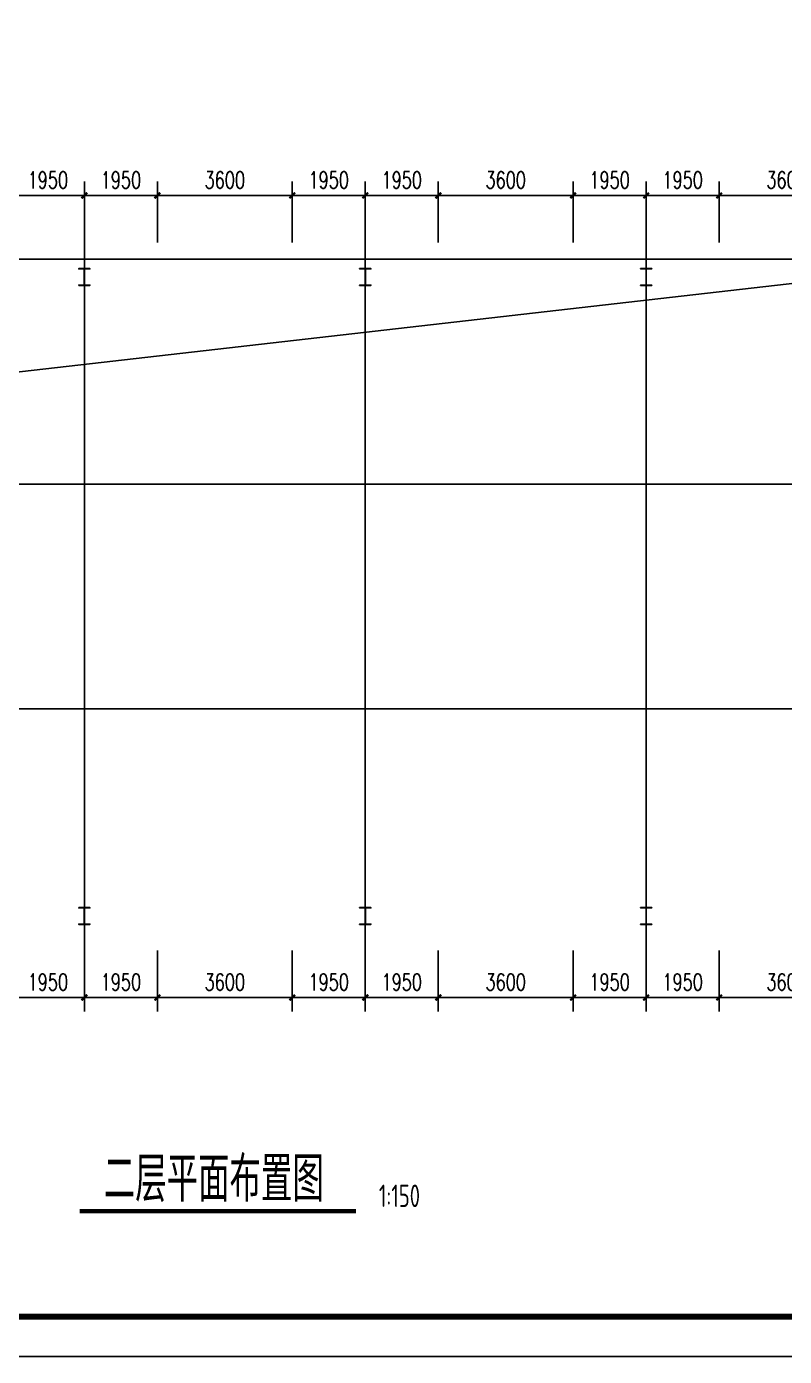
# Model space of a CAD drawing. Extents: x 177291 to 1288761, y 177638 to 322898.
# Drawn here: x 448150 to 468385, y 251928 to 287413 of the extents above; entities that cross this region are included whole.
import ezdxf

# ---------------------------------------------------------------- set-up
doc = ezdxf.new("R2010")
doc.units = 0
doc.header["$LTSCALE"] = 1000
for name, color, linetype in [('DOTE', 1, 'Continuous'), ('GZ', 50, 'Continuous'), ('PUB_TITLE', 4, 'Continuous'), ('TEXT', 7, 'Continuous')]:
    doc.layers.add(name, color=color, linetype=linetype)
doc.styles.add('_TCH_DIM_T3', font='SIMPLEX', dxfattribs={"width": 0.705882, "bigfont": 'GBCBIG'})
doc.styles.add('TSSD_Norm', font='tssdeng.shx', dxfattribs={"bigfont": 'hztxt.shx'})
doc.dimstyles.new('_TCH_ARCH&&150', dxfattribs={"dimtxt": 446.25, "dimasz": 150, "dimexe": 375, "dimexo": 450, "dimgap": 189.375, "dimtad": 1, "dimdec": 0, "dimzin": 0, "dimdsep": 46, "dimtxsty": '_TCH_DIM_T3', "dimblk": 'ARCHTICK', "dimcen": 0.09, "dimclrd": 3, "dimclre": 3, "dimclrt": 7, "dimazin": 2, "dimtfac": 1, "dimtdec": 0, "dimtix": 1, "dimtmove": 2, "dimatfit": 3, "dimfxl": 1, "dimtolj": 1, "dimtzin": 0, "dimarcsym": 0})

# ---------------------------------------------------------------- blocks, each defined once
blk = doc.blocks.new('_ArchTick')
at = {"color": 0, "linetype": 'ByBlock', "const_width": 0.4}
blk.add_lwpolyline([(-0.5, -0.5), (0.5, 0.5)], dxfattribs=at)
blk = doc.blocks.new('*D593')
at = {"color": 3, "lineweight": -2, "transparency": 16777216}
for p, q in [((447743, 281656), (447743, 283282)), ((449693, 281656), (449693, 283282)), ((447743, 282907), (449693, 282907))]:
    blk.add_line(p, q, dxfattribs=at)
at = {"layer": 'Defpoints', "color": 0, "transparency": 16777216}
for p in [(449693, 282907), (447743, 281206), (449693, 281206)]:
    blk.add_point(p, dxfattribs=at)
at = {"color": 3, "lineweight": -2, "transparency": 16777216, "xscale": 150, "yscale": 150, "zscale": 150, "rotation": 180}
blk.add_blockref('_ArchTick', (447743, 282907), dxfattribs=at)
at = {"color": 3, "lineweight": -2, "transparency": 16777216, "xscale": 150, "yscale": 150, "zscale": 150}
blk.add_blockref('_ArchTick', (449693, 282907), dxfattribs=at)
at = {"color": 7, "transparency": 16777216, "insert": (448718, 283320), "char_height": 446.2, "attachment_point": 5, "style": '_TCH_DIM_T3'}
blk.add_mtext('\\A1;1950', dxfattribs=at)
blk = doc.blocks.new('*D594')
at = {"color": 3, "lineweight": -2, "transparency": 16777216}
for p, q in [((449693, 281656), (449693, 283282)), ((451643, 281656), (451643, 283282)), ((449693, 282907), (451643, 282907))]:
    blk.add_line(p, q, dxfattribs=at)
at = {"layer": 'Defpoints', "color": 0, "transparency": 16777216}
for p in [(451643, 282907), (449693, 281206), (451643, 281206)]:
    blk.add_point(p, dxfattribs=at)
at = {"color": 3, "lineweight": -2, "transparency": 16777216, "xscale": 150, "yscale": 150, "zscale": 150, "rotation": 180}
blk.add_blockref('_ArchTick', (449693, 282907), dxfattribs=at)
at = {"color": 3, "lineweight": -2, "transparency": 16777216, "xscale": 150, "yscale": 150, "zscale": 150}
blk.add_blockref('_ArchTick', (451643, 282907), dxfattribs=at)
at = {"color": 7, "transparency": 16777216, "insert": (450668, 283320), "char_height": 446.2, "attachment_point": 5, "style": '_TCH_DIM_T3'}
blk.add_mtext('\\A1;1950', dxfattribs=at)
blk = doc.blocks.new('*D595')
at = {"color": 3, "lineweight": -2, "transparency": 16777216}
for p, q in [((451643, 281656), (451643, 283282)), ((455243, 281656), (455243, 283282)), ((451643, 282907), (455243, 282907))]:
    blk.add_line(p, q, dxfattribs=at)
at = {"layer": 'Defpoints', "color": 0, "transparency": 16777216}
for p in [(455243, 282907), (451643, 281206), (455243, 281206)]:
    blk.add_point(p, dxfattribs=at)
at = {"color": 3, "lineweight": -2, "transparency": 16777216, "xscale": 150, "yscale": 150, "zscale": 150, "rotation": 180}
blk.add_blockref('_ArchTick', (451643, 282907), dxfattribs=at)
at = {"color": 3, "lineweight": -2, "transparency": 16777216, "xscale": 150, "yscale": 150, "zscale": 150}
blk.add_blockref('_ArchTick', (455243, 282907), dxfattribs=at)
at = {"color": 7, "transparency": 16777216, "insert": (453443, 283320), "char_height": 446.2, "attachment_point": 5, "style": '_TCH_DIM_T3'}
blk.add_mtext('\\A1;3600', dxfattribs=at)
blk = doc.blocks.new('*D596')
at = {"color": 3, "lineweight": -2, "transparency": 16777216}
for p, q in [((455243, 281656), (455243, 283282)), ((457193, 281755), (457193, 283282)), ((455243, 282907), (457193, 282907))]:
    blk.add_line(p, q, dxfattribs=at)
at = {"layer": 'Defpoints', "color": 0, "transparency": 16777216}
for p in [(457193, 282907), (455243, 281206), (457193, 281305)]:
    blk.add_point(p, dxfattribs=at)
at = {"color": 3, "lineweight": -2, "transparency": 16777216, "xscale": 150, "yscale": 150, "zscale": 150, "rotation": 180}
blk.add_blockref('_ArchTick', (455243, 282907), dxfattribs=at)
at = {"color": 3, "lineweight": -2, "transparency": 16777216, "xscale": 150, "yscale": 150, "zscale": 150}
blk.add_blockref('_ArchTick', (457193, 282907), dxfattribs=at)
at = {"color": 7, "transparency": 16777216, "insert": (456218, 283320), "char_height": 446.2, "attachment_point": 5, "style": '_TCH_DIM_T3'}
blk.add_mtext('\\A1;1950', dxfattribs=at)
blk = doc.blocks.new('*D432')
at = {"color": 3, "lineweight": -2, "transparency": 16777216}
for p, q in [((447743, 262756), (447743, 261129)), ((449693, 262756), (449693, 261129)), ((447743, 261504), (449693, 261504))]:
    blk.add_line(p, q, dxfattribs=at)
at = {"layer": 'Defpoints', "color": 0, "transparency": 16777216}
for p in [(447743, 263206), (449693, 263206), (449693, 261504)]:
    blk.add_point(p, dxfattribs=at)
at = {"color": 3, "lineweight": -2, "transparency": 16777216, "xscale": 150, "yscale": 150, "zscale": 150, "rotation": 180}
blk.add_blockref('_ArchTick', (447743, 261504), dxfattribs=at)
at = {"color": 3, "lineweight": -2, "transparency": 16777216, "xscale": 150, "yscale": 150, "zscale": 150}
blk.add_blockref('_ArchTick', (449693, 261504), dxfattribs=at)
at = {"color": 7, "transparency": 16777216, "insert": (448718, 261917), "char_height": 446.2, "attachment_point": 5, "style": '_TCH_DIM_T3'}
blk.add_mtext('\\A1;1950', dxfattribs=at)
blk = doc.blocks.new('*D433')
at = {"color": 3, "lineweight": -2, "transparency": 16777216}
for p, q in [((449693, 262756), (449693, 261129)), ((451643, 262756), (451643, 261129)), ((449693, 261504), (451643, 261504))]:
    blk.add_line(p, q, dxfattribs=at)
at = {"layer": 'Defpoints', "color": 0, "transparency": 16777216}
for p in [(449693, 263206), (451643, 263206), (451643, 261504)]:
    blk.add_point(p, dxfattribs=at)
at = {"color": 3, "lineweight": -2, "transparency": 16777216, "xscale": 150, "yscale": 150, "zscale": 150, "rotation": 180}
blk.add_blockref('_ArchTick', (449693, 261504), dxfattribs=at)
at = {"color": 3, "lineweight": -2, "transparency": 16777216, "xscale": 150, "yscale": 150, "zscale": 150}
blk.add_blockref('_ArchTick', (451643, 261504), dxfattribs=at)
at = {"color": 7, "transparency": 16777216, "insert": (450668, 261917), "char_height": 446.2, "attachment_point": 5, "style": '_TCH_DIM_T3'}
blk.add_mtext('\\A1;1950', dxfattribs=at)
blk = doc.blocks.new('*D434')
at = {"color": 3, "lineweight": -2, "transparency": 16777216}
for p, q in [((451643, 262756), (451643, 261129)), ((455243, 262756), (455243, 261129)), ((451643, 261504), (455243, 261504))]:
    blk.add_line(p, q, dxfattribs=at)
at = {"layer": 'Defpoints', "color": 0, "transparency": 16777216}
for p in [(451643, 263206), (455243, 263206), (455243, 261504)]:
    blk.add_point(p, dxfattribs=at)
at = {"color": 3, "lineweight": -2, "transparency": 16777216, "xscale": 150, "yscale": 150, "zscale": 150, "rotation": 180}
blk.add_blockref('_ArchTick', (451643, 261504), dxfattribs=at)
at = {"color": 3, "lineweight": -2, "transparency": 16777216, "xscale": 150, "yscale": 150, "zscale": 150}
blk.add_blockref('_ArchTick', (455243, 261504), dxfattribs=at)
at = {"color": 7, "transparency": 16777216, "insert": (453443, 261917), "char_height": 446.2, "attachment_point": 5, "style": '_TCH_DIM_T3'}
blk.add_mtext('\\A1;3600', dxfattribs=at)
blk = doc.blocks.new('*D435')
at = {"color": 3, "lineweight": -2, "transparency": 16777216}
for p, q in [((455243, 262756), (455243, 261129)), ((457193, 262657), (457193, 261129)), ((455243, 261504), (457193, 261504))]:
    blk.add_line(p, q, dxfattribs=at)
at = {"layer": 'Defpoints', "color": 0, "transparency": 16777216}
for p in [(455243, 263206), (457193, 263107), (457193, 261504)]:
    blk.add_point(p, dxfattribs=at)
at = {"color": 3, "lineweight": -2, "transparency": 16777216, "xscale": 150, "yscale": 150, "zscale": 150, "rotation": 180}
blk.add_blockref('_ArchTick', (455243, 261504), dxfattribs=at)
at = {"color": 3, "lineweight": -2, "transparency": 16777216, "xscale": 150, "yscale": 150, "zscale": 150}
blk.add_blockref('_ArchTick', (457193, 261504), dxfattribs=at)
at = {"color": 7, "transparency": 16777216, "insert": (456218, 261917), "char_height": 446.2, "attachment_point": 5, "style": '_TCH_DIM_T3'}
blk.add_mtext('\\A1;1950', dxfattribs=at)
blk = doc.blocks.new('*D436')
at = {"color": 3, "lineweight": -2, "transparency": 16777216}
for p, q in [((457193, 262657), (457193, 261129)), ((459143, 262756), (459143, 261129)), ((457193, 261504), (459143, 261504))]:
    blk.add_line(p, q, dxfattribs=at)
at = {"layer": 'Defpoints', "color": 0, "transparency": 16777216}
for p in [(457193, 263107), (459143, 263206), (459143, 261504)]:
    blk.add_point(p, dxfattribs=at)
at = {"color": 3, "lineweight": -2, "transparency": 16777216, "xscale": 150, "yscale": 150, "zscale": 150, "rotation": 180}
blk.add_blockref('_ArchTick', (457193, 261504), dxfattribs=at)
at = {"color": 3, "lineweight": -2, "transparency": 16777216, "xscale": 150, "yscale": 150, "zscale": 150}
blk.add_blockref('_ArchTick', (459143, 261504), dxfattribs=at)
at = {"color": 7, "transparency": 16777216, "insert": (458168, 261917), "char_height": 446.2, "attachment_point": 5, "style": '_TCH_DIM_T3'}
blk.add_mtext('\\A1;1950', dxfattribs=at)
blk = doc.blocks.new('*D437')
at = {"color": 3, "lineweight": -2, "transparency": 16777216}
for p, q in [((459143, 262756), (459143, 261129)), ((462743, 262756), (462743, 261129)), ((459143, 261504), (462743, 261504))]:
    blk.add_line(p, q, dxfattribs=at)
at = {"layer": 'Defpoints', "color": 0, "transparency": 16777216}
for p in [(459143, 263206), (462743, 263206), (462743, 261504)]:
    blk.add_point(p, dxfattribs=at)
at = {"color": 3, "lineweight": -2, "transparency": 16777216, "xscale": 150, "yscale": 150, "zscale": 150, "rotation": 180}
blk.add_blockref('_ArchTick', (459143, 261504), dxfattribs=at)
at = {"color": 3, "lineweight": -2, "transparency": 16777216, "xscale": 150, "yscale": 150, "zscale": 150}
blk.add_blockref('_ArchTick', (462743, 261504), dxfattribs=at)
at = {"color": 7, "transparency": 16777216, "insert": (460943, 261917), "char_height": 446.2, "attachment_point": 5, "style": '_TCH_DIM_T3'}
blk.add_mtext('\\A1;3600', dxfattribs=at)
blk = doc.blocks.new('*D438')
at = {"color": 3, "lineweight": -2, "transparency": 16777216}
for p, q in [((462743, 262756), (462743, 261129)), ((464693, 262756), (464693, 261129)), ((462743, 261504), (464693, 261504))]:
    blk.add_line(p, q, dxfattribs=at)
at = {"layer": 'Defpoints', "color": 0, "transparency": 16777216}
for p in [(462743, 263206), (464693, 263206), (464693, 261504)]:
    blk.add_point(p, dxfattribs=at)
at = {"color": 3, "lineweight": -2, "transparency": 16777216, "xscale": 150, "yscale": 150, "zscale": 150, "rotation": 180}
blk.add_blockref('_ArchTick', (462743, 261504), dxfattribs=at)
at = {"color": 3, "lineweight": -2, "transparency": 16777216, "xscale": 150, "yscale": 150, "zscale": 150}
blk.add_blockref('_ArchTick', (464693, 261504), dxfattribs=at)
at = {"color": 7, "transparency": 16777216, "insert": (463718, 261917), "char_height": 446.2, "attachment_point": 5, "style": '_TCH_DIM_T3'}
blk.add_mtext('\\A1;1950', dxfattribs=at)
blk = doc.blocks.new('*D439')
at = {"color": 3, "lineweight": -2, "transparency": 16777216}
for p, q in [((457193, 281656), (457193, 283282)), ((459143, 281656), (459143, 283282)), ((457193, 282907), (459143, 282907))]:
    blk.add_line(p, q, dxfattribs=at)
at = {"layer": 'Defpoints', "color": 0, "transparency": 16777216}
for p in [(459143, 282907), (457193, 281206), (459143, 281206)]:
    blk.add_point(p, dxfattribs=at)
at = {"color": 3, "lineweight": -2, "transparency": 16777216, "xscale": 150, "yscale": 150, "zscale": 150, "rotation": 180}
blk.add_blockref('_ArchTick', (457193, 282907), dxfattribs=at)
at = {"color": 3, "lineweight": -2, "transparency": 16777216, "xscale": 150, "yscale": 150, "zscale": 150}
blk.add_blockref('_ArchTick', (459143, 282907), dxfattribs=at)
at = {"color": 7, "transparency": 16777216, "insert": (458168, 283320), "char_height": 446.2, "attachment_point": 5, "style": '_TCH_DIM_T3'}
blk.add_mtext('\\A1;1950', dxfattribs=at)
blk = doc.blocks.new('*D440')
at = {"color": 3, "lineweight": -2, "transparency": 16777216}
for p, q in [((459143, 281656), (459143, 283282)), ((462743, 281656), (462743, 283282)), ((459143, 282907), (462743, 282907))]:
    blk.add_line(p, q, dxfattribs=at)
at = {"layer": 'Defpoints', "color": 0, "transparency": 16777216}
for p in [(462743, 282907), (459143, 281206), (462743, 281206)]:
    blk.add_point(p, dxfattribs=at)
at = {"color": 3, "lineweight": -2, "transparency": 16777216, "xscale": 150, "yscale": 150, "zscale": 150, "rotation": 180}
blk.add_blockref('_ArchTick', (459143, 282907), dxfattribs=at)
at = {"color": 3, "lineweight": -2, "transparency": 16777216, "xscale": 150, "yscale": 150, "zscale": 150}
blk.add_blockref('_ArchTick', (462743, 282907), dxfattribs=at)
at = {"color": 7, "transparency": 16777216, "insert": (460943, 283320), "char_height": 446.2, "attachment_point": 5, "style": '_TCH_DIM_T3'}
blk.add_mtext('\\A1;3600', dxfattribs=at)
blk = doc.blocks.new('*D441')
at = {"color": 3, "lineweight": -2, "transparency": 16777216}
for p, q in [((462743, 281656), (462743, 283282)), ((464693, 281656), (464693, 283282)), ((462743, 282907), (464693, 282907))]:
    blk.add_line(p, q, dxfattribs=at)
at = {"layer": 'Defpoints', "color": 0, "transparency": 16777216}
for p in [(464693, 282907), (462743, 281206), (464693, 281206)]:
    blk.add_point(p, dxfattribs=at)
at = {"color": 3, "lineweight": -2, "transparency": 16777216, "xscale": 150, "yscale": 150, "zscale": 150, "rotation": 180}
blk.add_blockref('_ArchTick', (462743, 282907), dxfattribs=at)
at = {"color": 3, "lineweight": -2, "transparency": 16777216, "xscale": 150, "yscale": 150, "zscale": 150}
blk.add_blockref('_ArchTick', (464693, 282907), dxfattribs=at)
at = {"color": 7, "transparency": 16777216, "insert": (463718, 283320), "char_height": 446.2, "attachment_point": 5, "style": '_TCH_DIM_T3'}
blk.add_mtext('\\A1;1950', dxfattribs=at)
blk = doc.blocks.new('*D454')
at = {"color": 3, "lineweight": -2, "transparency": 16777216}
for p, q in [((464693, 281656), (464693, 283282)), ((466643, 281656), (466643, 283282)), ((464693, 282907), (466643, 282907))]:
    blk.add_line(p, q, dxfattribs=at)
at = {"layer": 'Defpoints', "color": 0, "transparency": 16777216}
for p in [(466643, 282907), (464693, 281206), (466643, 281206)]:
    blk.add_point(p, dxfattribs=at)
at = {"color": 3, "lineweight": -2, "transparency": 16777216, "xscale": 150, "yscale": 150, "zscale": 150, "rotation": 180}
blk.add_blockref('_ArchTick', (464693, 282907), dxfattribs=at)
at = {"color": 3, "lineweight": -2, "transparency": 16777216, "xscale": 150, "yscale": 150, "zscale": 150}
blk.add_blockref('_ArchTick', (466643, 282907), dxfattribs=at)
at = {"color": 7, "transparency": 16777216, "insert": (465668, 283320), "char_height": 446.2, "attachment_point": 5, "style": '_TCH_DIM_T3'}
blk.add_mtext('\\A1;1950', dxfattribs=at)
blk = doc.blocks.new('*D455')
at = {"color": 3, "lineweight": -2, "transparency": 16777216}
for p, q in [((466643, 281656), (466643, 283282)), ((470243, 281656), (470243, 283282)), ((466643, 282907), (470243, 282907))]:
    blk.add_line(p, q, dxfattribs=at)
at = {"layer": 'Defpoints', "color": 0, "transparency": 16777216}
for p in [(470243, 282907), (466643, 281206), (470243, 281206)]:
    blk.add_point(p, dxfattribs=at)
at = {"color": 3, "lineweight": -2, "transparency": 16777216, "xscale": 150, "yscale": 150, "zscale": 150, "rotation": 180}
blk.add_blockref('_ArchTick', (466643, 282907), dxfattribs=at)
at = {"color": 3, "lineweight": -2, "transparency": 16777216, "xscale": 150, "yscale": 150, "zscale": 150}
blk.add_blockref('_ArchTick', (470243, 282907), dxfattribs=at)
at = {"color": 7, "transparency": 16777216, "insert": (468443, 283320), "char_height": 446.2, "attachment_point": 5, "style": '_TCH_DIM_T3'}
blk.add_mtext('\\A1;3600', dxfattribs=at)
blk = doc.blocks.new('*D457')
at = {"color": 3, "lineweight": -2, "transparency": 16777216}
for p, q in [((464693, 262756), (464693, 261129)), ((466643, 262756), (466643, 261129)), ((464693, 261504), (466643, 261504))]:
    blk.add_line(p, q, dxfattribs=at)
at = {"layer": 'Defpoints', "color": 0, "transparency": 16777216}
for p in [(464693, 263206), (466643, 263206), (466643, 261504)]:
    blk.add_point(p, dxfattribs=at)
at = {"color": 3, "lineweight": -2, "transparency": 16777216, "xscale": 150, "yscale": 150, "zscale": 150, "rotation": 180}
blk.add_blockref('_ArchTick', (464693, 261504), dxfattribs=at)
at = {"color": 3, "lineweight": -2, "transparency": 16777216, "xscale": 150, "yscale": 150, "zscale": 150}
blk.add_blockref('_ArchTick', (466643, 261504), dxfattribs=at)
at = {"color": 7, "transparency": 16777216, "insert": (465668, 261917), "char_height": 446.2, "attachment_point": 5, "style": '_TCH_DIM_T3'}
blk.add_mtext('\\A1;1950', dxfattribs=at)
blk = doc.blocks.new('*D458')
at = {"color": 3, "lineweight": -2, "transparency": 16777216}
for p, q in [((466643, 262756), (466643, 261129)), ((470243, 262756), (470243, 261129)), ((466643, 261504), (470243, 261504))]:
    blk.add_line(p, q, dxfattribs=at)
at = {"layer": 'Defpoints', "color": 0, "transparency": 16777216}
for p in [(466643, 263206), (470243, 263206), (470243, 261504)]:
    blk.add_point(p, dxfattribs=at)
at = {"color": 3, "lineweight": -2, "transparency": 16777216, "xscale": 150, "yscale": 150, "zscale": 150, "rotation": 180}
blk.add_blockref('_ArchTick', (466643, 261504), dxfattribs=at)
at = {"color": 3, "lineweight": -2, "transparency": 16777216, "xscale": 150, "yscale": 150, "zscale": 150}
blk.add_blockref('_ArchTick', (470243, 261504), dxfattribs=at)
at = {"color": 7, "transparency": 16777216, "insert": (468443, 261917), "char_height": 446.2, "attachment_point": 5, "style": '_TCH_DIM_T3'}
blk.add_mtext('\\A1;3600', dxfattribs=at)

msp = doc.modelspace()

# ---------------------------------------------------------------- linework, layer by layer
msp.add_lwpolyline([(420154.21, 263415.53), (432155.89, 276391.06), (472092.62, 280955.79)])
at = {"color": 3, "const_width": 117.6}
msp.add_lwpolyline([(449563.75, 255805.91), (456944.86, 255805.91)], dxfattribs=at)
at = {"layer": 'DOTE'}
for p, q in [((449692.62, 262330.79), (449692.62, 282080.79)), ((457192.62, 262330.79), (457192.62, 282080.79)), ((464692.62, 262330.79), (464692.62, 282080.79)), ((418817.62, 281205.79), (481292.62, 281205.79)), ((418817.62, 275205.79), (481292.62, 275205.79)), ((418817.62, 275205.79), (481292.62, 275205.79)), ((418817.62, 269205.79), (481292.62, 269205.79)), ((418817.62, 269205.79), (481292.62, 269205.79))]:
    msp.add_line(p, q, dxfattribs=at)
at = {"layer": 'GZ'}
for points in [[(449542.62, 280505.79), (449842.62, 280505.79), (449842.62, 280515.79), (449699.47, 280515.79), (449695.62, 280520.79), (449695.62, 280941.14), (449699.47, 280945.79), (449842.62, 280945.79), (449842.62, 280955.79), (449542.62, 280955.79), (449542.62, 280945.79), (449685.62, 280945.79), (449689.62, 280941.3), (449689.62, 280520.79), (449685.62, 280515.79), (449542.62, 280515.79), (449542.62, 280505.79)], [(457042.62, 280505.79), (457342.62, 280505.79), (457342.62, 280515.79), (457199.47, 280515.79), (457195.62, 280520.79), (457195.62, 280941.14), (457199.47, 280945.79), (457342.62, 280945.79), (457342.62, 280955.79), (457042.62, 280955.79), (457042.62, 280945.79), (457185.62, 280945.79), (457189.62, 280941.3), (457189.62, 280520.79), (457185.62, 280515.79), (457042.62, 280515.79), (457042.62, 280505.79)], [(464542.62, 280505.79), (464842.62, 280505.79), (464842.62, 280515.79), (464699.47, 280515.79), (464695.62, 280520.79), (464695.62, 280941.14), (464699.47, 280945.79), (464842.62, 280945.79), (464842.62, 280955.79), (464542.62, 280955.79), (464542.62, 280945.79), (464685.62, 280945.79), (464689.62, 280941.3), (464689.62, 280520.79), (464685.62, 280515.79), (464542.62, 280515.79), (464542.62, 280505.79)], [(449542.62, 263905.79), (449842.62, 263905.79), (449842.62, 263895.79), (449699.47, 263895.79), (449695.62, 263890.79), (449695.62, 263470.44), (449699.47, 263465.79), (449842.62, 263465.79), (449842.62, 263455.79), (449542.62, 263455.79), (449542.62, 263465.79), (449685.62, 263465.79), (449689.62, 263470.28), (449689.62, 263890.79), (449685.62, 263895.79), (449542.62, 263895.79), (449542.62, 263905.79)], [(457042.62, 263905.79), (457342.62, 263905.79), (457342.62, 263895.79), (457199.47, 263895.79), (457195.62, 263890.79), (457195.62, 263470.44), (457199.47, 263465.79), (457342.62, 263465.79), (457342.62, 263455.79), (457042.62, 263455.79), (457042.62, 263465.79), (457185.62, 263465.79), (457189.62, 263470.28), (457189.62, 263890.79), (457185.62, 263895.79), (457042.62, 263895.79), (457042.62, 263905.79)], [(464542.62, 263905.79), (464842.62, 263905.79), (464842.62, 263895.79), (464699.47, 263895.79), (464695.62, 263890.79), (464695.62, 263470.44), (464699.47, 263465.79), (464842.62, 263465.79), (464842.62, 263455.79), (464542.62, 263455.79), (464542.62, 263465.79), (464685.62, 263465.79), (464689.62, 263470.28), (464689.62, 263890.79), (464685.62, 263895.79), (464542.62, 263895.79), (464542.62, 263905.79)]]:
    msp.add_lwpolyline(points, close=True, dxfattribs=at)
at = {"layer": 'PUB_TITLE'}
msp.add_lwpolyline([(408999.28, 314928.34), (498196.66, 314928.34), (498196.66, 251928.06), (408999.28, 251928.06)], close=True, dxfattribs=at)
at = {"layer": 'PUB_TITLE', "const_width": 159.09}
msp.add_lwpolyline([(411650.81, 252988.67), (411650.81, 313867.73), (497136.05, 313867.73), (497136.05, 252988.67)], close=True, dxfattribs=at)

# ---------------------------------------------------------------- texts
at = {"layer": 'TEXT', "style": 'TSSD_Norm', "width": 0.7}
for s, height, p in [('二层平面布置图', 1200, (450209.33, 256054.85)), ('1:150', 600, (457557.47, 255913.12))]:
    msp.add_text(s, height=height, dxfattribs=at).set_placement(p)

# ---------------------------------------------------------------- dimensions: what is measured, and where the dimension line sits
for base, p1, p2, picture, middle in [((449692.62, 282907.35), (447742.62, 281205.79), (449692.62, 281205.79), '*D593', (448717.62, 283319.85)), ((451642.62, 282907.35), (449692.62, 281205.79), (451642.62, 281205.79), '*D594', (450667.62, 283319.85)), ((455242.62, 282907.35), (451642.62, 281205.79), (455242.62, 281205.79), '*D595', (453442.62, 283319.85)), ((457192.62, 282907.35), (455242.62, 281205.79), (457192.62, 281304.88), '*D596', (456217.62, 283319.85)), ((459142.62, 282907.35), (457192.62, 281205.79), (459142.62, 281205.79), '*D439', (458167.62, 283319.85)), ((462742.62, 282907.35), (459142.62, 281205.79), (462742.62, 281205.79), '*D440', (460942.62, 283319.85)), ((464692.62, 282907.35), (462742.62, 281205.79), (464692.62, 281205.79), '*D441', (463717.62, 283319.85)), ((466642.62, 282907.35), (464692.62, 281205.79), (466642.62, 281205.79), '*D454', (465667.62, 283319.85)), ((470242.62, 282907.35), (466642.62, 281205.79), (470242.62, 281205.79), '*D455', (468442.62, 283319.85)), ((449692.62, 261504.23), (447742.62, 263205.79), (449692.62, 263205.79), '*D432', (448717.62, 261916.73)), ((451642.62, 261504.23), (449692.62, 263205.79), (451642.62, 263205.79), '*D433', (450667.62, 261916.73)), ((455242.62, 261504.23), (451642.62, 263205.79), (455242.62, 263205.79), '*D434', (453442.62, 261916.73)), ((457192.62, 261504.23), (455242.62, 263205.79), (457192.62, 263106.7), '*D435', (456217.62, 261916.73)), ((459142.62, 261504.23), (457192.62, 263106.7), (459142.62, 263205.79), '*D436', (458167.62, 261916.73)), ((462742.62, 261504.23), (459142.62, 263205.79), (462742.62, 263205.79), '*D437', (460942.62, 261916.73)), ((464692.62, 261504.23), (462742.62, 263205.79), (464692.62, 263205.79), '*D438', (463717.62, 261916.73)), ((466642.62, 261504.23), (464692.62, 263205.79), (466642.62, 263205.79), '*D457', (465667.62, 261916.73)), ((470242.62, 261504.23), (466642.62, 263205.79), (470242.62, 263205.79), '*D458', (468442.62, 261916.73))]:
    dim = msp.add_linear_dim(base=base, p1=p1, p2=p2, dimstyle='_TCH_ARCH&&150')
    dim.commit()
    dim.dimension.update_dxf_attribs({"geometry": picture, "text_midpoint": middle})

doc.saveas('drawing.dxf')
